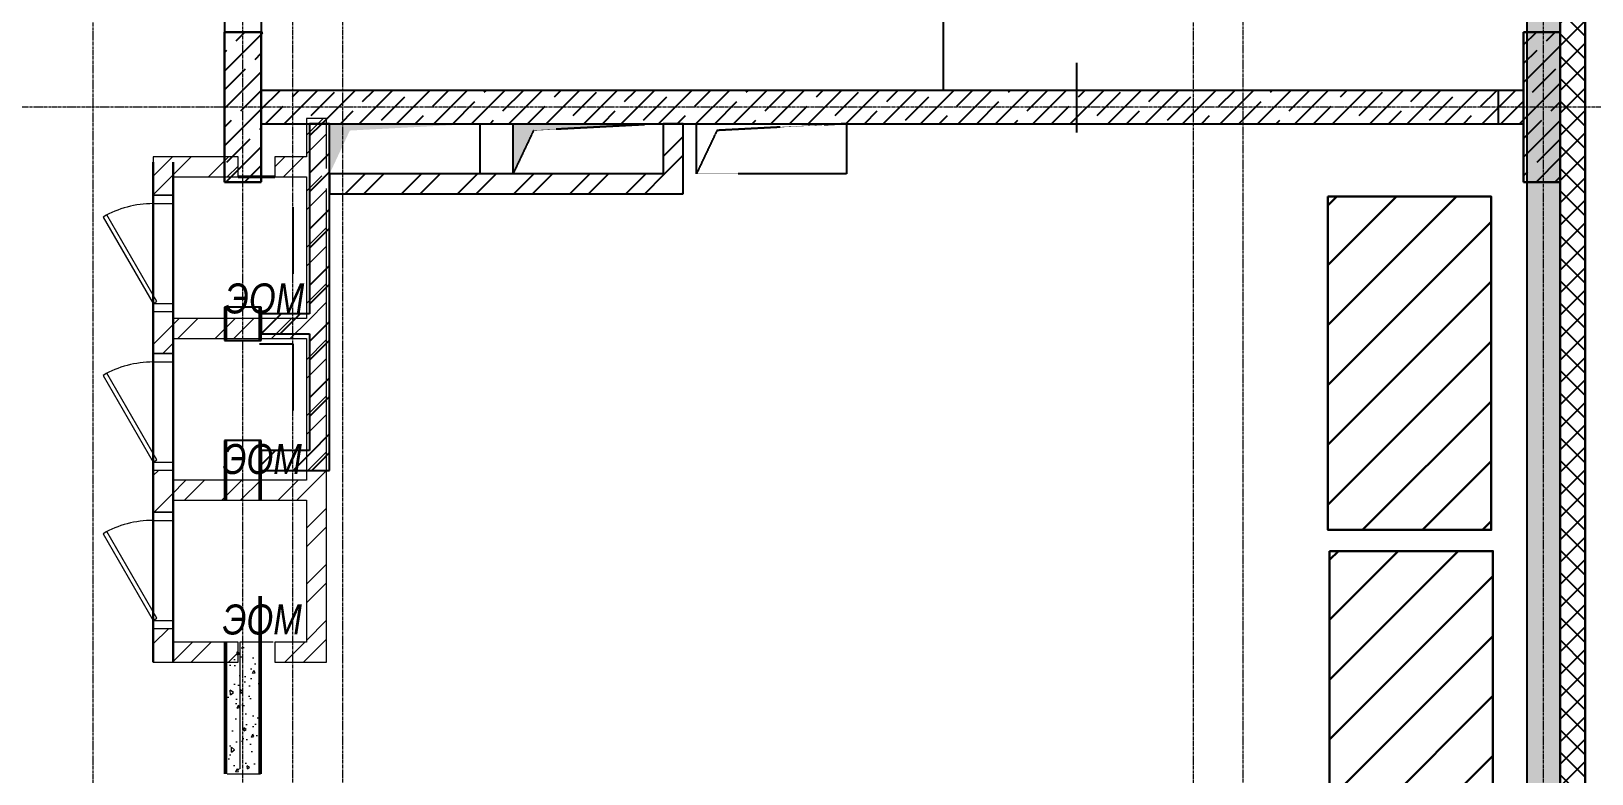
# Model space of a CAD drawing. Header units: millimetres. Extents: x -231292 to 573618, y -153144 to 564035.
# Drawn here: x 19933 to 29293, y 221266 to 225721 of the extents above; entities that cross this region are included whole.
import ezdxf

# ---------------------------------------------------------------- set-up
doc = ezdxf.new("R2010")
doc.units = ezdxf.units.MM
for name, pattern in [('CENTER2', [28.575, 19.05, -3.175, 3.175, -3.175]), ('HIDDEN', [9.525, 6.35, -3.175]), ('HIDDEN2', [4.7625, 3.175, -1.5875])]:
    doc.linetypes.add(name, pattern=pattern)
doc.layers.get('0').update_dxf_attribs({"color": 250})
for name, color, linetype, lineweight in [('10.3) строит. леса', 20, 'Continuous', 30), ('АР_Колонны', 250, 'Continuous', 35), ('АР_Стены ЖБ', 250, 'Continuous', 35), ('АР_Стены кирпич', 250, 'Continuous', 20), ('АР_Стены ПЕНОблок', 250, 'Continuous', 20), ('АР_Тонкая', 250, 'Continuous', 5), ('АР_Утеплитель', 250, 'Continuous', 0), ('АР_Штриховка', 250, 'Continuous', 0), ('Двери кабины', 250, 'Continuous', 0), ('РД_Оси_100', 250, 'Continuous', 0), ('РД_Разуклонка к трапам', 124, 'Continuous', 0), ('ЭОМ_отверстия', 250, 'Continuous', 5)]:
    doc.layers.add(name, color=color, linetype=linetype, lineweight=lineweight)
doc.layers.add('РД_Проем', color=250, linetype='Continuous', lineweight=0, plot=False)
doc.layers.add('РД_проем_инж перемыч_подсчет', color=250, linetype='Continuous', lineweight=30, plot=False)
doc.styles.add('MtXpl_Arial_Narrow', font='ARIALNI.TTF')
pattern_1 = [(45, (8984.42, 173096.88), (-168.3798, 168.3798), []), (45, (9096.68, 173096.88), (-168.3798, 168.3798), [])]
pattern_2 = [(45, (8984.42, 173096.88), (-168.3798, 168.3798), []), (45, (9096.68, 173096.88), (-168.3798, 168.3798), [])]
pattern_3 = [(45, (8984.42, 173096.88), (-168.3798, 168.3798), []), (45, (9096.68, 173096.88), (-168.3798, 168.3798), [])]
pattern_4 = [(45, (-195344.93, 50353), (-168.3798, 168.3798), []), (45, (-195232.68, 50353), (-168.3798, 168.3798), [])]

# ---------------------------------------------------------------- blocks, each defined once
blk = doc.blocks.new('оси_рен')
at = {"layer": 'РД_Оси_100', "color": 251, "linetype": 'CENTER2', "true_color": 0x636466}
for p, q in [((1215752.916, 135558.25), (1215752.916, 223268.25)), ((1225207.916, 174613.25), (1189697.958, 174613.25))]:
    blk.add_line(p, q, dxfattribs=at)
for points in [[(1207052.916, 223268.25), (1207052.916, 135558.25)], [(1207952.916, 135558.25), (1207952.916, 223268.25)], [(1208252.916, 135558.25), (1208252.916, 223268.25)], [(1208552.916, 135558.25), (1208552.916, 223268.25)], [(1213652.916, 223268.25), (1213652.916, 135558.25)], [(1213952.916, 135558.25), (1213952.916, 223268.25)]]:
    blk.add_lwpolyline(points, dxfattribs=at)

msp = doc.modelspace()

# ---------------------------------------------------------------- hatches: boundary and pattern name
at = {"layer": '10.3) строит. леса'}
h = msp.add_hatch(dxfattribs=at)
h.set_pattern_fill('ANSI31', color=256, scale=80)
h.set_pattern_definition([(45, (31910.04, 368608.44), (-179.60512, 179.60512), [])])
h.paths.add_polyline_path([(27710.349, 224729.326), (27710.349, 222729.326), (28690.349, 222729.326), (28690.349, 224729.326)])
h = msp.add_hatch(dxfattribs=at)
h.set_pattern_fill('ANSI31', color=256, scale=80)
h.set_pattern_definition([(45, (31919.47, 366481.84), (-179.60512, 179.60512), [])])
h.paths.add_polyline_path([(27719.786, 222602.725), (27719.786, 220602.725), (28699.786, 220602.725), (28699.786, 222602.725)])
at = {"layer": 'АР_Штриховка', "linetype": 'Continuous', "lineweight": 25, "true_color": 0x000000}
h = msp.add_hatch(dxfattribs=at)
h.set_pattern_fill('AR-CONC', color=18, angle=-360, style=0)
h.set_pattern_definition([(50, (-195344.93, 50353), (182.18467, -15.939086), [19.05, -209.55]), (355, (-195344.93, 50353), (-35.24342, 191.05685), [15.24, -167.64058]), (100.451445, (-195329.75, 50351.67), (146.94125, 175.11775), [16.19001, -178.09024]), (46.1842, (-195344.93, 50403.8), (271.07904, -42.04233), [28.575, -314.325]), (96.63556, (-195322.34, 50400.3), (237.40413, 247.42612), [24.28502, -267.1356]), (351.18415, (-195344.93, 50403.8), (237.40413, 247.42612), [22.85997, -251.45973]), (21, (-195319.53, 50391.1), (151.61439, -102.2652), [19.05, -209.55]), (326, (-195319.53, 50391.1), (61.80203, 184.18797), [15.24, -167.64]), (71.451445, (-195306.9, 50382.58), (213.41642, 81.92277), [16.19001, -178.08994]), (37.5, (-195344.934, 50353), (3.088603, 84.555039), [0, -165.608, 0, -170.18, 0, -168.275]), (7.5, (-195344.93, 50353), (66.819663, 100.180575), [0, -97.028, 0, -161.798, 0, -64.135]), (327.5, (-195401.576, 50353), (135.590595, -5.728744), [0, -63.5, 0, -198.12, 0, -262.89]), (317.5, (-195426.98, 50353), (148.12918, 25.42649), [0, -82.55, 0, -131.572, 0, -186.69])])
h.paths.add_polyline_path([(29103.243, 241641.253), (28903.243, 241841.253), (28903.243, 206766.253), (29103.243, 206766.253)], flags=0)
h = msp.add_hatch(dxfattribs=at)
h.set_pattern_fill('ANSI37', color=18, scale=30, angle=-360, style=0)
h.set_pattern_definition([(45, (-195344.93, 50353), (-67.35192, 67.35192), []), (135, (-195344.93, 50353), (-67.35192, -67.35192), [])])
h.paths.add_polyline_path([(29253.243, 241491.253), (29103.243, 241641.253), (29103.243, 206766.253), (29253.243, 206766.253)], flags=0)
h = msp.add_hatch(dxfattribs=at)
h.set_pattern_fill('AR-CONC', color=18, angle=45, style=0)
h.set_pattern_definition([(95, (-195344.93, 50353), (140.09465, 117.55338), [19.05, -209.55]), (40, (-195344.93, 50353), (-160.01845, 110.17673), [15.24, -167.64058]), (145.451445, (-195333.26, 50362.8), (-19.9238, 227.7301), [16.19001, -178.09024]), (91.1842, (-195380.85, 50388.92), (221.41024, 161.95341), [28.575, -314.325]), (141.63556, (-195362.4, 50402.42), (-7.08662, 342.82676), [24.28502, -267.1356]), (36.18415, (-195380.85, 50388.92), (-7.08662, 342.82676), [22.85997, -251.45973]), (66, (-195353.91, 50397.9), (179.51998, 34.89515), [19.05, -209.55]), (11, (-195353.91, 50397.9), (-86.53993, 173.94119), [15.24, -167.64]), (116.451445, (-195338.95, 50400.81), (92.98005, 208.83634), [16.19001, -178.08994]), (82.5, (-195344.934, 50353), (-57.605469, 61.973414), [0, -165.608, 0, -170.18, 0, -168.275]), (52.5, (-195344.93, 50353), (-23.589727, 118.087), [0, -97.028, 0, -161.798, 0, -64.135]), (12.5, (-195384.986, 50312.95), (99.927863, 91.826196), [0, -63.5, 0, -198.12, 0, -262.89]), (2.5, (-195402.95, 50294.99), (86.763904, 122.722393), [0, -82.55, 0, -131.572, 0, -186.69])])
h.paths.add_polyline_path([(21103.243, 225715.253), (21303.243, 225715.253), (21303.243, 225716.253), (21103.243, 225716.253)], flags=0)
h.paths.add_polyline_path([(21103.243, 226816.253), (21303.243, 226816.253), (21303.243, 226936.253), (21103.243, 226936.253)], flags=0)
h.paths.add_polyline_path([(21103.243, 226936.253), (21303.243, 226936.253), (21303.243, 227216.253), (21103.243, 227216.253)], flags=0)
h.paths.add_polyline_path([(21103.243, 228316.253), (21303.243, 228316.253), (21303.243, 228596.253), (21103.243, 228596.253)], flags=0)
h.paths.add_polyline_path([(21103.243, 228596.253), (21303.243, 228596.253), (21303.243, 228836.253), (21103.243, 228836.253)], flags=0)
h.paths.add_polyline_path([(21103.243, 228836.253), (21303.243, 228836.253), (21303.243, 229516.253), (21103.243, 229516.253)], flags=0)
h.paths.add_polyline_path([(21103.243, 230616.253), (21303.243, 230616.253), (21303.243, 230617.253), (21103.243, 230617.253)], flags=0)
at = {"layer": 'АР_Штриховка', "linetype": 'Continuous', "lineweight": 0}
h = msp.add_hatch(dxfattribs=at)
h.set_pattern_fill('ANSI32', color=256, scale=25, angle=-360, style=0)
h.set_pattern_definition([(45, (8984.42, 173096.88), (-168.3798, 168.3798), []), (45, (9096.68, 173096.88), (-168.3798, 168.3798), [])])
h.paths.add_polyline_path([(21704.423, 223026.884), (21614.423, 222986.884), (21584.423, 222906.884), (21584.423, 222056.884), (21704.423, 221936.884)], flags=0)
h.paths.add_polyline_path([(21704.423, 225196.884), (21584.423, 225196.884), (21584.423, 224966.884), (21614.423, 224926.884), (21704.423, 224966.884)], flags=0)
h.paths.add_polyline_path([(21704.423, 224966.884), (21614.423, 224926.884), (21584.423, 224846.884), (21584.423, 224846.883), (21674.423, 224856.884), (21704.423, 224896.884)], flags=0)
h.paths.add_polyline_path([(21704.423, 224776.884), (21674.423, 224856.884), (21584.423, 224846.884), (21584.423, 223996.884), (21614.423, 223956.884), (21704.423, 223996.884)], flags=0)
h.paths.add_polyline_path([(21704.423, 223996.884), (21614.423, 223956.884), (21584.423, 223876.884), (21584.423, 223026.884), (21614.423, 222986.884), (21704.423, 223026.884)], flags=0)
at = {"layer": 'АР_Штриховка', "linetype": 'Continuous', "lineweight": 25, "true_color": 0x000000}
h = msp.add_hatch(dxfattribs=at)
h.set_pattern_fill('ANSI32', color=18, scale=25, angle=-360, style=0)
h.set_pattern_definition([(45, (-195344.93, 50353), (-168.3798, 168.3798), []), (45, (-195232.68, 50353), (-168.3798, 168.3798), [])])
h.paths.add_polyline_path([(21723.243, 225166.253), (21603.243, 225166.253), (21603.243, 224026.253), (21633.243, 223986.253), (21723.243, 224026.253)], flags=0)
h.paths.add_polyline_path([(21723.243, 224026.253), (21633.243, 223986.253), (21603.243, 223906.253), (21603.243, 223206.253), (21723.243, 223086.253)], flags=0)
h = msp.add_hatch(dxfattribs=at)
h.set_pattern_fill('ANSI32', color=18, scale=25, angle=-360, style=0)
h.set_pattern_definition([(45, (-195344.93, 50353), (-168.3798, 168.3798), []), (45, (-195232.68, 50353), (-168.3798, 168.3798), [])])
h.paths.add_polyline_path([(23843.243, 225166.253), (23723.243, 225166.253), (23723.243, 224866.253), (23843.243, 224746.253)], flags=0)
at = {"layer": 'АР_Штриховка', "linetype": 'Continuous', "lineweight": 0}
h = msp.add_hatch(dxfattribs=at)
h.set_pattern_fill('ANSI32', color=256, scale=25, angle=-360, style=0)
h.set_pattern_definition(pattern_2)
h.paths.add_polyline_path([(20784.423, 222906.884), (20754.423, 222986.884), (20664.423, 223026.884), (20664.423, 222836.742), (20784.423, 222836.742)], flags=0)
h.paths.add_polyline_path([(20784.423, 222136.742), (20664.423, 222136.742), (20664.423, 221936.884), (20784.423, 222056.884)], flags=0)
h.paths.add_polyline_path([(20784.423, 224846.884), (20664.423, 224966.884), (20664.423, 224736.742), (20784.423, 224736.742)], flags=0)
h.paths.add_polyline_path([(20784.423, 224036.742), (20664.423, 224036.742), (20664.423, 223996.884), (20754.423, 223956.884), (20784.423, 223996.884)], flags=0)
h.paths.add_polyline_path([(20784.423, 223876.884), (20754.423, 223956.884), (20664.423, 223996.884), (20664.423, 223786.742), (20784.423, 223786.742)], flags=0)
h.paths.add_polyline_path([(20784.423, 223086.742), (20664.423, 223086.742), (20664.423, 223026.884), (20754.423, 222986.884), (20784.423, 223026.884)], flags=0)
h = msp.add_hatch(dxfattribs=at)
h.set_pattern_fill('ANSI32', color=256, scale=25, style=0)
h.set_pattern_definition([(45, (8984.42, 173096.88), (-168.3798, 168.3798), []), (45, (9096.68, 173096.88), (-168.3798, 168.3798), [])])
h.paths.add_polyline_path([(21174.423, 224846.884), (21174.423, 224966.884), (20664.423, 224966.884), (20784.423, 224846.884)], flags=0)
h = msp.add_hatch(dxfattribs=at)
h.set_pattern_fill('ANSI32', color=256, scale=25, style=0)
h.set_pattern_definition(pattern_1)
h.paths.add_polyline_path([(21584.423, 224846.884), (21614.423, 224926.884), (21584.423, 224966.884), (21394.423, 224966.884), (21394.423, 224846.884)], flags=0)
at = {"layer": 'АР_Штриховка', "linetype": 'Continuous', "lineweight": 25, "true_color": 0x000000}
h = msp.add_hatch(dxfattribs=at)
h.set_pattern_fill('ANSI32', color=18, scale=25, angle=-360, style=0)
h.set_pattern_definition([(45, (-195344.93, 50353), (-168.3798, 168.3798), []), (45, (-195232.68, 50353), (-168.3798, 168.3798), [])])
h.paths.add_polyline_path([(23843.243, 224746.253), (23723.243, 224866.253), (21723.243, 224866.253), (21723.243, 224746.253)], flags=0)
at = {"layer": 'АР_Штриховка', "linetype": 'Continuous', "lineweight": 0}
h = msp.add_hatch(dxfattribs=at)
h.set_pattern_fill('ANSI32', color=256, scale=25, style=0)
h.set_pattern_definition(pattern_3)
h.paths.add_polyline_path([(21584.423, 223876.884), (21614.423, 223956.884), (21584.423, 223996.884), (20784.423, 223996.884), (20754.423, 223956.884), (20784.423, 223876.884)], flags=0)
at = {"layer": 'АР_Штриховка', "linetype": 'Continuous', "lineweight": 25, "true_color": 0x000000}
h = msp.add_hatch(dxfattribs=at)
h.set_pattern_fill('ANSI32', color=18, scale=25, angle=-360, style=0)
h.set_pattern_definition(pattern_4)
h.paths.add_polyline_path([(21603.243, 223906.253), (21633.243, 223986.253), (21603.243, 224026.253), (21313.243, 224026.253), (21313.243, 223906.253)], flags=0)
h = msp.add_hatch(dxfattribs=at)
h.set_pattern_fill('ANSI32', color=18, scale=25, angle=-360, style=0)
h.set_pattern_definition(pattern_4)
h.paths.add_polyline_path([(21723.243, 223086.253), (21603.243, 223206.253), (21313.243, 223206.253), (21313.243, 223086.253)], flags=0)
at = {"layer": 'АР_Штриховка', "linetype": 'Continuous', "lineweight": 0}
h = msp.add_hatch(dxfattribs=at)
h.set_pattern_fill('ANSI32', color=256, scale=25, style=0)
h.set_pattern_definition(pattern_3)
h.paths.add_polyline_path([(21584.423, 222906.884), (21614.423, 222986.884), (21584.423, 223026.884), (20784.423, 223026.884), (20754.423, 222986.884), (20784.423, 222906.884)], flags=0)
h = msp.add_hatch(dxfattribs=at)
h.set_pattern_fill('ANSI32', color=256, scale=25, angle=-360, style=0)
h.set_pattern_definition(pattern_2)
h.paths.add_polyline_path([(21174.423, 221936.884), (21174.423, 222056.884), (20784.423, 222056.884), (20664.423, 221936.884)], flags=0)
h = msp.add_hatch(dxfattribs=at)
h.set_pattern_fill('AR-CONC', color=256, angle=-315, style=0)
h.set_pattern_definition([(95, (8908.24, 173066.25), (140.09465, 117.5534), [19.05, -209.55]), (40, (8908.24, 173066.25), (-160.01845, 110.1767), [15.24, -167.6406]), (145.45144, (8919.92, 173076.05), (-19.9238, 227.7301), [16.19, -178.09024]), (91.1842, (8872.32, 173102.17), (221.4102, 161.9534), [28.575, -314.325]), (141.63556, (8890.77, 173115.67), (-7.0866, 342.8268), [24.285, -267.1356]), (36.18415, (8872.32, 173102.17), (-7.0866, 342.8268), [22.86, -251.4597]), (66, (8899.26, 173111.15), (179.52, 34.89515), [19.05, -209.55]), (11, (8899.26, 173111.15), (-86.5399, 173.9412), [15.24, -167.64]), (116.45145, (8914.22, 173114.06), (92.98005, 208.83634), [16.19, -178.08994]), (82.5, (8908.24, 173066.25), (-57.60547, 61.97341), [0, -165.608, 0, -170.18, 0, -168.275]), (52.5, (8908.24, 173066.25), (-23.58973, 118.087), [0, -97.028, 0, -161.798, 0, -64.135]), (12.5, (8868.19, 173026.2), (99.92786, 91.8262), [0, -63.5, 0, -198.12, 0, -262.89]), (2.5, (8850.23, 173008.24), (86.7639, 122.7224), [0, -82.55, 0, -131.572, 0, -186.69])])
h.paths.add_polyline_path([(21308.242, 222026.253), (21108.242, 222026.252), (21108.243, 221266.253), (21308.243, 221266.253)], flags=0)
h = msp.add_hatch(dxfattribs=at)
h.set_pattern_fill('ANSI32', color=256, scale=25, style=0)
h.set_pattern_definition(pattern_1)
h.paths.add_polyline_path([(21704.423, 221936.884), (21584.423, 222056.884), (21394.423, 222056.884), (21394.423, 221936.884)], flags=0)

# ---------------------------------------------------------------- linework, layer by layer
at = {"color": 18, "linetype": 'Continuous', "lineweight": 25, "true_color": 0x000000}
for p, q in [((21723.243, 224866.253), (21723.243, 225166.253)), ((21723.243, 225166.253), (22623.243, 225166.253)), ((21723.243, 224866.253), (21723.243, 225166.253)), ((21723.243, 225166.253), (22623.243, 225166.253)), ((22623.243, 225166.253), (22623.243, 224866.253)), ((22623.243, 225166.253), (22623.243, 224866.253)), ((22823.243, 224866.253), (22823.243, 225166.253)), ((22823.243, 225166.253), (23723.243, 225166.253)), ((22823.243, 224866.253), (22823.243, 225166.253)), ((22823.243, 225166.253), (23723.243, 225166.253)), ((23723.243, 225166.253), (23723.243, 224866.253)), ((23723.243, 225166.253), (23723.243, 224866.253)), ((22623.243, 224866.253), (21723.243, 224866.253)), ((22623.243, 224866.253), (21723.243, 224866.253)), ((23723.243, 224866.253), (22823.243, 224866.253)), ((23723.243, 224866.253), (22823.243, 224866.253)), ((21503.243, 224666.253), (21503.243, 224266.253)), ((21503.243, 224666.253), (21503.243, 224266.253)), ((21303.243, 223846.253), (21503.243, 223846.253)), ((21303.243, 223846.253), (21503.243, 223846.253)), ((21503.243, 223846.253), (21503.243, 223446.253)), ((21503.243, 223846.253), (21503.243, 223446.253))]:
    msp.add_line(p, q, dxfattribs=at)
at = {"color": 18, "linetype": 'HIDDEN', "lineweight": 25, "ltscale": 0.07, "true_color": 0x000000}
for p, q in [((22823.243, 225166.253), (23723.243, 225166.253)), ((22823.243, 224866.253), (22823.243, 225166.253)), ((22823.243, 225166.253), (23723.243, 225166.253)), ((22823.243, 224866.253), (22823.243, 225166.253)), ((22946.162, 225125.858), (22823.243, 224866.253)), ((22946.162, 225125.858), (22823.243, 224866.253)), ((23723.243, 225166.253), (22946.162, 225125.858)), ((23723.243, 225166.253), (22946.162, 225125.858)), ((23723.243, 225166.253), (23723.243, 224866.253)), ((23723.243, 225166.253), (23723.243, 224866.253)), ((23923.243, 225166.253), (24823.243, 225166.253)), ((23923.243, 224866.253), (23923.243, 225166.253)), ((23923.243, 225166.253), (24823.243, 225166.253)), ((23923.243, 224866.253), (23923.243, 225166.253)), ((24046.162, 225125.858), (23923.243, 224866.253)), ((24046.162, 225125.858), (23923.243, 224866.253)), ((24823.243, 225166.253), (24046.162, 225125.858)), ((24823.243, 225166.253), (24046.162, 225125.858)), ((24823.243, 225166.253), (24823.243, 224866.253)), ((24823.243, 225166.253), (24823.243, 224866.253)), ((23723.243, 224866.253), (22823.243, 224866.253)), ((23723.243, 224866.253), (22823.243, 224866.253)), ((24823.243, 224866.253), (23923.243, 224866.253)), ((24823.243, 224866.253), (23923.243, 224866.253))]:
    msp.add_line(p, q, dxfattribs=at)
at = {"color": 18, "linetype": 'Continuous', "lineweight": 25, "true_color": 0x000000}
for points in [[(21723.243, 224866.253), (21723.243, 225166.253), (21844.427, 225125.28), (22623.243, 225166.253)], [(21723.243, 224866.253), (21723.243, 225166.253), (21844.427, 225125.28), (22623.243, 225166.253)], [(22823.243, 224866.253), (22823.243, 225166.253), (22944.427, 225125.28), (23723.243, 225166.253)], [(22823.243, 224866.253), (22823.243, 225166.253), (22944.427, 225125.28), (23723.243, 225166.253)]]:
    msp.add_solid(points, dxfattribs=at)
at = {"layer": '10.3) строит. леса'}
for points in [[(27710.349, 224729.326), (27710.349, 222729.326), (28690.349, 222729.326), (28690.349, 224729.326)], [(27719.786, 222602.725), (27719.786, 220602.725), (28699.786, 220602.725), (28699.786, 222602.725)]]:
    msp.add_lwpolyline(points, close=True, dxfattribs=at)
at = {"layer": 'АР_Колонны', "color": 18, "linetype": 'HIDDEN2', "lineweight": 25, "true_color": 0x000000}
for p, q in [((21093.243, 225716.253), (21313.243, 225716.253)), ((21093.243, 224816.253), (21093.243, 225716.253)), ((21313.243, 225716.253), (21313.243, 224816.253)), ((28883.243, 225716.253), (29103.243, 225716.253)), ((28883.243, 224816.253), (28883.243, 225716.253)), ((29103.243, 225716.253), (29103.243, 224816.253)), ((21313.243, 224816.253), (21093.243, 224816.253)), ((29103.243, 224816.253), (28883.243, 224816.253))]:
    msp.add_line(p, q, dxfattribs=at)
at = {"layer": 'АР_Колонны', "color": 18, "linetype": 'Continuous', "lineweight": 25, "true_color": 0x000000}
for p, q in [((21313.243, 225716.253), (21093.243, 225716.253)), ((21093.243, 225716.253), (21093.243, 224816.253)), ((21313.243, 225716.253), (21093.243, 225716.253)), ((21093.243, 225716.253), (21093.243, 224816.253)), ((21313.243, 224816.253), (21313.243, 225716.253)), ((21313.243, 224816.253), (21313.243, 225716.253)), ((29103.243, 225716.253), (28883.243, 225716.253)), ((28883.243, 225716.253), (28883.243, 224816.253)), ((29103.243, 225716.253), (28883.243, 225716.253)), ((28883.243, 225716.253), (28883.243, 224816.253)), ((29103.243, 224816.253), (29103.243, 225716.253)), ((29103.243, 224816.253), (29103.243, 225716.253)), ((21093.243, 224816.253), (21313.243, 224816.253)), ((21093.243, 224816.253), (21313.243, 224816.253)), ((28883.243, 224816.253), (29103.243, 224816.253)), ((28883.243, 224816.253), (29103.243, 224816.253))]:
    msp.add_line(p, q, dxfattribs=at)
at = {"layer": 'АР_Колонны', "linetype": 'HIDDEN2', "lineweight": 25}
msp.add_line((21394.423, 224846.884), (21174.423, 224846.884), dxfattribs=at)
at = {"layer": 'АР_Колонны', "linetype": 'Continuous', "lineweight": 35}
msp.add_line((21174.423, 224846.884), (21394.423, 224846.884), dxfattribs=at)
at = {"layer": 'АР_Стены ЖБ', "color": 18, "linetype": 'Continuous', "lineweight": 25, "true_color": 0x000000}
for p, q in [((21313.243, 225716.253), (21093.243, 225716.253)), ((21093.243, 225716.253), (21093.243, 224816.253)), ((21313.243, 224816.253), (21313.243, 225716.253)), ((29103.243, 225716.253), (28883.243, 225716.253)), ((28883.243, 225716.253), (28883.243, 224816.253)), ((29103.243, 224816.253), (29103.243, 225716.253)), ((28883.243, 225366.253), (21313.243, 225366.253)), ((21313.243, 225366.253), (21313.243, 225166.253)), ((28733.243, 225166.253), (28733.243, 225366.253)), ((28883.243, 225166.253), (28883.243, 225366.253)), ((21313.243, 225166.253), (28883.243, 225166.253)), ((21093.243, 224816.253), (21313.243, 224816.253)), ((28883.243, 224816.253), (29103.243, 224816.253))]:
    msp.add_line(p, q, dxfattribs=at)
at = {"layer": 'АР_Стены ЖБ', "linetype": 'Continuous', "lineweight": 40}
msp.add_line((21174.423, 224846.884), (21394.423, 224846.884), dxfattribs=at)
at = {"layer": 'АР_Стены кирпич', "linetype": 'Continuous', "lineweight": 20}
for p, q in [((21704.423, 225196.884), (21584.423, 225196.884)), ((21584.423, 225196.884), (21584.423, 224966.884)), ((21704.423, 224896.884), (21704.423, 225196.884)), ((20664.423, 224966.884), (20664.423, 224736.742)), ((21174.423, 224966.884), (20664.423, 224966.884)), ((21174.423, 224846.884), (21174.423, 224966.884)), ((21584.423, 224966.884), (21394.423, 224966.884)), ((21394.423, 224966.884), (21394.423, 224846.884)), ((20784.423, 224736.742), (20784.423, 224846.884)), ((20784.423, 224846.884), (21174.423, 224846.884)), ((21394.423, 224846.884), (21584.423, 224846.884)), ((21584.423, 224846.884), (21584.423, 223996.884)), ((20664.423, 224736.742), (20784.423, 224736.742)), ((21704.423, 221936.884), (21704.423, 224776.884)), ((20664.423, 223786.742), (20664.423, 224036.742)), ((20784.423, 224036.742), (20664.423, 224036.742)), ((20784.423, 223996.884), (20784.423, 224036.742)), ((21584.423, 223996.884), (20784.423, 223996.884)), ((20784.423, 223786.742), (20784.423, 223876.884)), ((20784.423, 223876.884), (21584.423, 223876.884)), ((21584.423, 223876.884), (21584.423, 223026.884)), ((20664.423, 223786.742), (20784.423, 223786.742)), ((20784.423, 223086.742), (20664.423, 223086.742)), ((20664.423, 222836.742), (20664.423, 223086.742)), ((20784.423, 223026.884), (20784.423, 223086.742)), ((21584.423, 223026.884), (20784.423, 223026.884)), ((20784.423, 222836.742), (20784.423, 222906.884)), ((20784.423, 222906.884), (21584.423, 222906.884)), ((21584.423, 222906.884), (21584.423, 222056.884)), ((20664.423, 222836.742), (20784.423, 222836.742)), ((20784.423, 222136.742), (20664.423, 222136.742)), ((20664.423, 222136.742), (20664.423, 221936.884)), ((20784.423, 222056.884), (20784.423, 222136.742)), ((21174.423, 222056.884), (20784.423, 222056.884)), ((21174.423, 221936.884), (21174.423, 222056.884)), ((21584.423, 222056.884), (21394.423, 222056.884)), ((21394.423, 222056.884), (21394.423, 221936.884)), ((20664.423, 221936.884), (21174.423, 221936.884)), ((21394.423, 221936.884), (21704.423, 221936.884))]:
    msp.add_line(p, q, dxfattribs=at)
at = {"layer": 'АР_Стены кирпич', "color": 18, "linetype": 'Continuous', "lineweight": 25, "true_color": 0x000000}
for p, q in [((21723.243, 225166.253), (21603.243, 225166.253)), ((21603.243, 225166.253), (21603.243, 224026.253)), ((21723.243, 224026.253), (21723.243, 225166.253)), ((23843.243, 225166.253), (23723.243, 225166.253)), ((23723.243, 225166.253), (23723.243, 224866.253)), ((23843.243, 224746.253), (23843.243, 225166.253)), ((23723.243, 224866.253), (21723.243, 224866.253)), ((21723.243, 224866.253), (21723.243, 224746.253)), ((21723.243, 224746.253), (23843.243, 224746.253)), ((21603.243, 224026.253), (21313.243, 224026.253)), ((21313.243, 224026.253), (21313.243, 223906.253)), ((21723.243, 223086.253), (21723.243, 224026.253)), ((21313.243, 223906.253), (21603.243, 223906.253)), ((21603.243, 223906.253), (21603.243, 223206.253)), ((21603.243, 223206.253), (21313.243, 223206.253)), ((21313.243, 223206.253), (21313.243, 223086.253)), ((21313.243, 223086.253), (21723.243, 223086.253))]:
    msp.add_line(p, q, dxfattribs=at)
at = {"layer": 'АР_Стены кирпич', "linetype": 'Continuous', "lineweight": 0}
for p, q in [((20664.423, 224736.742), (20664.423, 224036.742)), ((20784.423, 224036.742), (20784.423, 224736.742)), ((20664.423, 223786.742), (20664.423, 223086.742)), ((20784.423, 223086.742), (20784.423, 223786.742)), ((20664.423, 222836.742), (20664.423, 222136.742)), ((20784.423, 222136.742), (20784.423, 222836.742))]:
    msp.add_line(p, q, dxfattribs=at)
at = {"layer": 'АР_Стены ПЕНОблок', "color": 18, "linetype": 'Continuous', "lineweight": 25, "true_color": 0x000000}
for p, q in [((28903.243, 241841.253), (28903.243, 206766.253)), ((29103.243, 206766.253), (29103.243, 241641.253)), ((21303.243, 225716.253), (21103.243, 225716.253)), ((21103.243, 225716.253), (21103.243, 225715.253)), ((21103.243, 225715.253), (21303.243, 225715.253)), ((21303.243, 225715.253), (21303.243, 225716.253)), ((21323.243, 225711.747), (21323.243, 225710.747)), ((21303.243, 224816.253), (21103.243, 224816.253)), ((21303.243, 224066.253), (21103.243, 224066.253)), ((21103.243, 224066.253), (21103.243, 224026.253)), ((21103.243, 224026.253), (21103.243, 223866.253)), ((21303.243, 224026.253), (21303.243, 224066.253)), ((21303.243, 223866.253), (21303.243, 224026.253)), ((21103.243, 223866.253), (21303.243, 223866.253)), ((21303.243, 223266.253), (21103.243, 223266.253)), ((21103.243, 223266.253), (21103.243, 223206.253)), ((21303.243, 223206.253), (21303.243, 223266.253)), ((21103.243, 223206.253), (21103.243, 222906.884)), ((21303.243, 222906.884), (21303.243, 223206.253)), ((21303.243, 221266.253), (21303.243, 222331.559)), ((21103.243, 222056.884), (21103.243, 221266.253))]:
    msp.add_line(p, q, dxfattribs=at)
at = {"layer": 'АР_Стены ПЕНОблок', "linetype": 'Continuous', "lineweight": 20}
for p, q in [((21384.423, 222056.884), (21184.423, 222056.884)), ((21184.423, 222056.884), (21184.423, 221296.884)), ((21308.243, 221266.253), (21308.242, 222026.253)), ((21108.243, 221266.253), (21308.243, 221266.253))]:
    msp.add_line(p, q, dxfattribs=at)
at = {"layer": 'АР_Тонкая', "color": 18, "linetype": 'Continuous', "lineweight": 25, "true_color": 0x000000}
for p, q in [((29253.243, 241491.253), (29253.243, 206766.253)), ((21103.243, 225716.253), (21093.243, 225716.253)), ((21093.243, 225716.253), (21093.243, 225715.253)), ((21093.243, 225715.253), (21103.243, 225715.253)), ((21103.243, 225715.253), (21103.243, 225716.253)), ((21313.243, 225716.253), (21303.243, 225716.253)), ((21303.243, 225716.253), (21303.243, 225715.253)), ((21303.243, 225715.253), (21313.243, 225715.253)), ((21313.243, 225715.253), (21313.243, 225716.253)), ((21323.243, 225711.747), (21313.243, 225711.747)), ((21313.243, 225711.747), (21313.243, 225710.747)), ((21313.243, 225710.747), (21323.243, 225710.747)), ((21323.243, 225710.747), (21323.243, 225711.747)), ((21103.243, 224816.253), (21093.243, 224816.253)), ((21313.243, 224816.253), (21303.243, 224816.253)), ((21103.243, 224066.253), (21093.243, 224066.253)), ((21093.243, 224066.253), (21093.243, 224026.253)), ((21093.243, 224026.253), (21093.243, 223866.253)), ((21103.243, 224026.253), (21103.243, 224066.253)), ((21103.243, 223866.253), (21103.243, 224026.253)), ((21313.243, 224066.253), (21303.243, 224066.253)), ((21303.243, 224066.253), (21303.243, 224026.253)), ((21303.243, 224026.253), (21303.243, 223866.253)), ((21313.243, 224026.253), (21313.243, 224066.253)), ((21313.243, 223906.253), (21313.243, 224026.253)), ((21313.243, 223866.253), (21313.243, 223906.253)), ((21093.243, 223866.253), (21103.243, 223866.253)), ((21303.243, 223866.253), (21313.243, 223866.253)), ((21103.243, 223266.253), (21093.243, 223266.253)), ((21093.243, 223266.253), (21093.243, 223206.253)), ((21103.243, 223206.253), (21103.243, 223266.253)), ((21313.243, 223266.253), (21303.243, 223266.253)), ((21303.243, 223266.253), (21303.243, 223206.253)), ((21313.243, 223206.253), (21313.243, 223266.253)), ((21093.243, 223206.253), (21093.243, 222906.884)), ((21103.243, 222906.884), (21103.243, 223206.253)), ((21303.243, 223206.253), (21303.243, 222906.884)), ((21313.243, 223086.253), (21313.243, 223206.253)), ((21313.243, 222906.884), (21313.243, 223086.253)), ((21303.243, 222331.559), (21303.243, 221266.253)), ((21313.243, 221266.253), (21313.243, 222331.559)), ((21093.243, 222056.884), (21093.243, 221266.253)), ((21103.243, 221266.253), (21103.243, 222056.884))]:
    msp.add_line(p, q, dxfattribs=at)
at = {"layer": 'АР_Утеплитель', "color": 18, "linetype": 'Continuous', "lineweight": 25, "true_color": 0x000000}
for p, q in [((29103.243, 241641.253), (29103.243, 206766.253)), ((29253.243, 206766.253), (29253.243, 241491.253))]:
    msp.add_line(p, q, dxfattribs=at)
at = {"layer": 'АР_Штриховка', "color": 18, "linetype": 'Continuous', "lineweight": 25, "true_color": 0x000000}
for p, q in [((21093.243, 225706.508), (21102.988, 225716.253)), ((21093.243, 225482.001), (21313.243, 225702.001)), ((21163.429, 225664.44), (21215.242, 225716.253)), ((21313.243, 225702.001), (21322.988, 225711.747)), ((28883.243, 225638.783), (28960.713, 225716.253)), ((29021.153, 225664.44), (29072.966, 225716.253)), ((21093.243, 225594.254), (21107.302, 225608.313)), ((21275.682, 225552.187), (21313.243, 225589.748)), ((28883.243, 225414.277), (29103.243, 225634.277)), ((28883.243, 225526.53), (28965.026, 225608.313)), ((21093.243, 225369.748), (21219.555, 225496.06)), ((28936.963, 225355.744), (29077.279, 225496.06)), ((21093.243, 225257.495), (21313.243, 225477.495)), ((28883.243, 225189.771), (29103.243, 225409.771)), ((21191.492, 225243.49), (21313.243, 225365.241)), ((21313.243, 225252.988), (21426.508, 225366.253)), ((21313.243, 225365.241), (21314.255, 225366.253)), ((21451.014, 225166.253), (21651.014, 225366.253)), ((21500.188, 225327.68), (21538.761, 225366.253)), ((21612.441, 225215.427), (21752.758, 225355.744)), ((21675.521, 225166.253), (21875.521, 225366.253)), ((21900.027, 225166.253), (22100.027, 225366.253)), ((21921.138, 225299.617), (21987.774, 225366.253)), ((22033.391, 225187.364), (22173.707, 225327.68)), ((22124.533, 225166.253), (22324.533, 225366.253)), ((22342.087, 225271.554), (22436.787, 225366.253)), ((22349.04, 225166.253), (22549.04, 225366.253)), ((22461.293, 225166.253), (22594.657, 225299.617)), ((22573.546, 225166.253), (22773.546, 225366.253)), ((22650.783, 225355.744), (22661.293, 225366.253)), ((22763.037, 225243.49), (22885.799, 225366.253)), ((22798.053, 225166.253), (22998.053, 225366.253)), ((23022.559, 225166.253), (23222.559, 225366.253)), ((23071.733, 225327.68), (23110.306, 225366.253)), ((23183.986, 225215.427), (23324.303, 225355.744)), ((23247.065, 225166.253), (23447.065, 225366.253)), ((23471.572, 225166.253), (23671.572, 225366.253)), ((23492.682, 225299.617), (23559.319, 225366.253)), ((23604.936, 225187.364), (23745.252, 225327.68)), ((23696.078, 225166.253), (23896.078, 225366.253)), ((23913.632, 225271.554), (24008.331, 225366.253)), ((23920.585, 225166.253), (24120.585, 225366.253)), ((24032.838, 225166.253), (24166.202, 225299.617)), ((24145.091, 225166.253), (24345.091, 225366.253)), ((24222.328, 225355.744), (24232.838, 225366.253)), ((24334.582, 225243.49), (24457.344, 225366.253)), ((24369.597, 225166.253), (24569.597, 225366.253)), ((24594.104, 225166.253), (24794.104, 225366.253)), ((24643.278, 225327.68), (24681.851, 225366.253)), ((24755.531, 225215.427), (24895.848, 225355.744)), ((24818.61, 225166.253), (25018.61, 225366.253)), ((25043.117, 225166.253), (25243.117, 225366.253)), ((25064.227, 225299.617), (25130.863, 225366.253)), ((25176.481, 225187.364), (25316.797, 225327.68)), ((25267.623, 225166.253), (25467.623, 225366.253)), ((25485.177, 225271.554), (25579.876, 225366.253)), ((25492.129, 225166.253), (25692.129, 225366.253)), ((25604.383, 225166.253), (25737.747, 225299.617)), ((25716.636, 225166.253), (25916.636, 225366.253)), ((25793.873, 225355.744), (25804.383, 225366.253)), ((25906.126, 225243.49), (26028.889, 225366.253)), ((25941.142, 225166.253), (26141.142, 225366.253)), ((26165.649, 225166.253), (26365.648, 225366.253)), ((26214.823, 225327.68), (26253.395, 225366.253)), ((26327.076, 225215.427), (26467.392, 225355.744)), ((26390.155, 225166.253), (26590.155, 225366.253)), ((26614.661, 225166.253), (26814.661, 225366.253)), ((26635.772, 225299.617), (26702.408, 225366.253)), ((26748.025, 225187.364), (26888.342, 225327.68)), ((26839.168, 225166.253), (27039.168, 225366.253)), ((27056.722, 225271.554), (27151.421, 225366.253)), ((27063.674, 225166.253), (27263.674, 225366.253)), ((27175.927, 225166.253), (27309.291, 225299.617)), ((27288.18, 225166.253), (27488.18, 225366.253)), ((27365.418, 225355.744), (27375.927, 225366.253)), ((27477.671, 225243.49), (27600.434, 225366.253)), ((27512.687, 225166.253), (27712.687, 225366.253)), ((27737.193, 225166.253), (27937.193, 225366.253)), ((27786.367, 225327.68), (27824.94, 225366.253)), ((27898.621, 225215.427), (28038.937, 225355.744)), ((27961.7, 225166.253), (28161.7, 225366.253)), ((28186.206, 225166.253), (28386.206, 225366.253)), ((28207.317, 225299.617), (28273.953, 225366.253)), ((28319.57, 225187.364), (28459.887, 225327.68)), ((28410.712, 225166.253), (28610.712, 225366.253)), ((28628.266, 225271.554), (28722.966, 225366.253)), ((28635.219, 225166.253), (28835.219, 225366.253)), ((28747.472, 225166.253), (28880.836, 225299.617)), ((29049.216, 225243.49), (29103.243, 225297.517)), ((21093.243, 225032.988), (21313.243, 225252.988)), ((21338.761, 225166.253), (21444.062, 225271.554)), ((21787.774, 225166.253), (21865.011, 225243.49)), ((22236.787, 225166.253), (22285.961, 225215.427)), ((22910.306, 225166.253), (23015.606, 225271.554)), ((23359.319, 225166.253), (23436.556, 225243.49)), ((23808.331, 225166.253), (23857.505, 225215.427)), ((24481.851, 225166.253), (24587.151, 225271.554)), ((24930.863, 225166.253), (25008.101, 225243.49)), ((25379.876, 225166.253), (25429.05, 225215.427)), ((26053.395, 225166.253), (26158.696, 225271.554)), ((26502.408, 225166.253), (26579.646, 225243.49)), ((26951.421, 225166.253), (27000.595, 225215.427)), ((27624.94, 225166.253), (27730.241, 225271.554)), ((28073.953, 225166.253), (28151.19, 225243.49)), ((28522.966, 225166.253), (28572.14, 225215.427)), ((21093.243, 225145.241), (21135.365, 225187.364)), ((21303.745, 225131.237), (21313.243, 225140.735)), ((22685.799, 225166.253), (22706.91, 225187.364)), ((24257.344, 225166.253), (24278.455, 225187.364)), ((25828.889, 225166.253), (25850, 225187.364)), ((27400.434, 225166.253), (27421.545, 225187.364)), ((28859.725, 225166.253), (28883.243, 225189.771)), ((28883.243, 225077.517), (28993.089, 225187.364)), ((28883.243, 224965.264), (29103.243, 225185.264)), ((21101.014, 224816.253), (21313.243, 225028.482)), ((21107.302, 224934.794), (21247.618, 225075.111)), ((28965.026, 224934.794), (29103.243, 225073.011)), ((28958.738, 224816.253), (29103.243, 224960.758)), ((21219.555, 224822.541), (21313.243, 224916.229)), ((28883.243, 224853.011), (28908.899, 224878.667)), ((29077.279, 224822.541), (29103.243, 224848.505))]:
    msp.add_line(p, q, dxfattribs=at)
at = {"layer": 'Двери кабины', "linetype": 'Continuous', "lineweight": 0}
for points in [[(20784.423, 224686.742), (20784.423, 224736.742), (20664.423, 224736.742), (20664.423, 224686.742)], [(20664.423, 224086.742), (20686.074, 224099.242), (20386.074, 224618.858), (20364.423, 224606.358)], [(20784.423, 224086.742), (20784.423, 224036.742), (20664.423, 224036.742), (20664.423, 224086.742)], [(20784.423, 223736.742), (20784.423, 223786.742), (20664.423, 223786.742), (20664.423, 223736.742)], [(20664.423, 223136.742), (20686.074, 223149.242), (20386.074, 223668.858), (20364.423, 223656.358)], [(20784.423, 223136.742), (20784.423, 223086.742), (20664.423, 223086.742), (20664.423, 223136.742)], [(20784.423, 222786.742), (20784.423, 222836.742), (20664.423, 222836.742), (20664.423, 222786.742)], [(20664.423, 222186.742), (20686.074, 222199.242), (20386.074, 222718.858), (20364.423, 222706.358)], [(20784.423, 222186.742), (20784.423, 222136.742), (20664.423, 222136.742), (20664.423, 222186.742)]]:
    msp.add_lwpolyline(points, close=True, dxfattribs=at)
for centre in [(20664.423, 224086.742), (20664.423, 223136.742), (20664.423, 222186.742)]:
    msp.add_arc(centre, 600, 90, 120, dxfattribs=at)
at = {"layer": 'РД_Проем', "color": 18, "linetype": 'Continuous', "lineweight": 25, "true_color": 0x000000}
for p, q in [((21093.243, 226816.253), (21093.243, 225716.253)), ((21313.243, 226816.253), (21313.243, 225716.253)), ((21313.243, 226811.747), (21313.243, 225711.747))]:
    msp.add_line(p, q, dxfattribs=at)
at = {"layer": 'РД_Проем', "linetype": 'Continuous', "lineweight": 0}
for p, q in [((20664.423, 224736.742), (20664.423, 224036.742)), ((20784.423, 224736.742), (20784.423, 224036.742)), ((20664.423, 223786.742), (20664.423, 223086.742)), ((20784.423, 223786.742), (20784.423, 223086.742)), ((20664.423, 222836.742), (20664.423, 222136.742)), ((20784.423, 222836.742), (20784.423, 222136.742))]:
    msp.add_line(p, q, dxfattribs=at)
at = {"layer": 'РД_проем_инж перемыч_подсчет', "linetype": 'Continuous', "lineweight": 30}
for p, q in [((20664.423, 224936.306), (20664.423, 221936.306)), ((20784.423, 224936.306), (20784.423, 221936.306))]:
    msp.add_line(p, q, dxfattribs=at)
at = {"layer": 'РД_Разуклонка к трапам', "color": 18, "lineweight": 25, "ltscale": 2, "true_color": 0x000000}
for p, q in [((25403.243, 226476.253), (25403.243, 225366.253)), ((26203.295, 225532.134), (26203.295, 225112.856))]:
    msp.add_line(p, q, dxfattribs=at)

# ---------------------------------------------------------------- block references
at = {"rotation": 359.999868838025}
msp.add_blockref('оси_рен', (-1186750.035, 50655.808), dxfattribs=at)

# ---------------------------------------------------------------- texts
at = {"layer": 'ЭОМ_отверстия', "lineweight": 50, "style": 'MtXpl_Arial_Narrow'}
for p in [(21095.918, 224028.033), (21081.407, 223064.65), (21081.4, 222101.96)]:
    msp.add_text('ЭОМ', height=180, dxfattribs=at).set_placement(p)

doc.saveas('drawing.dxf')
